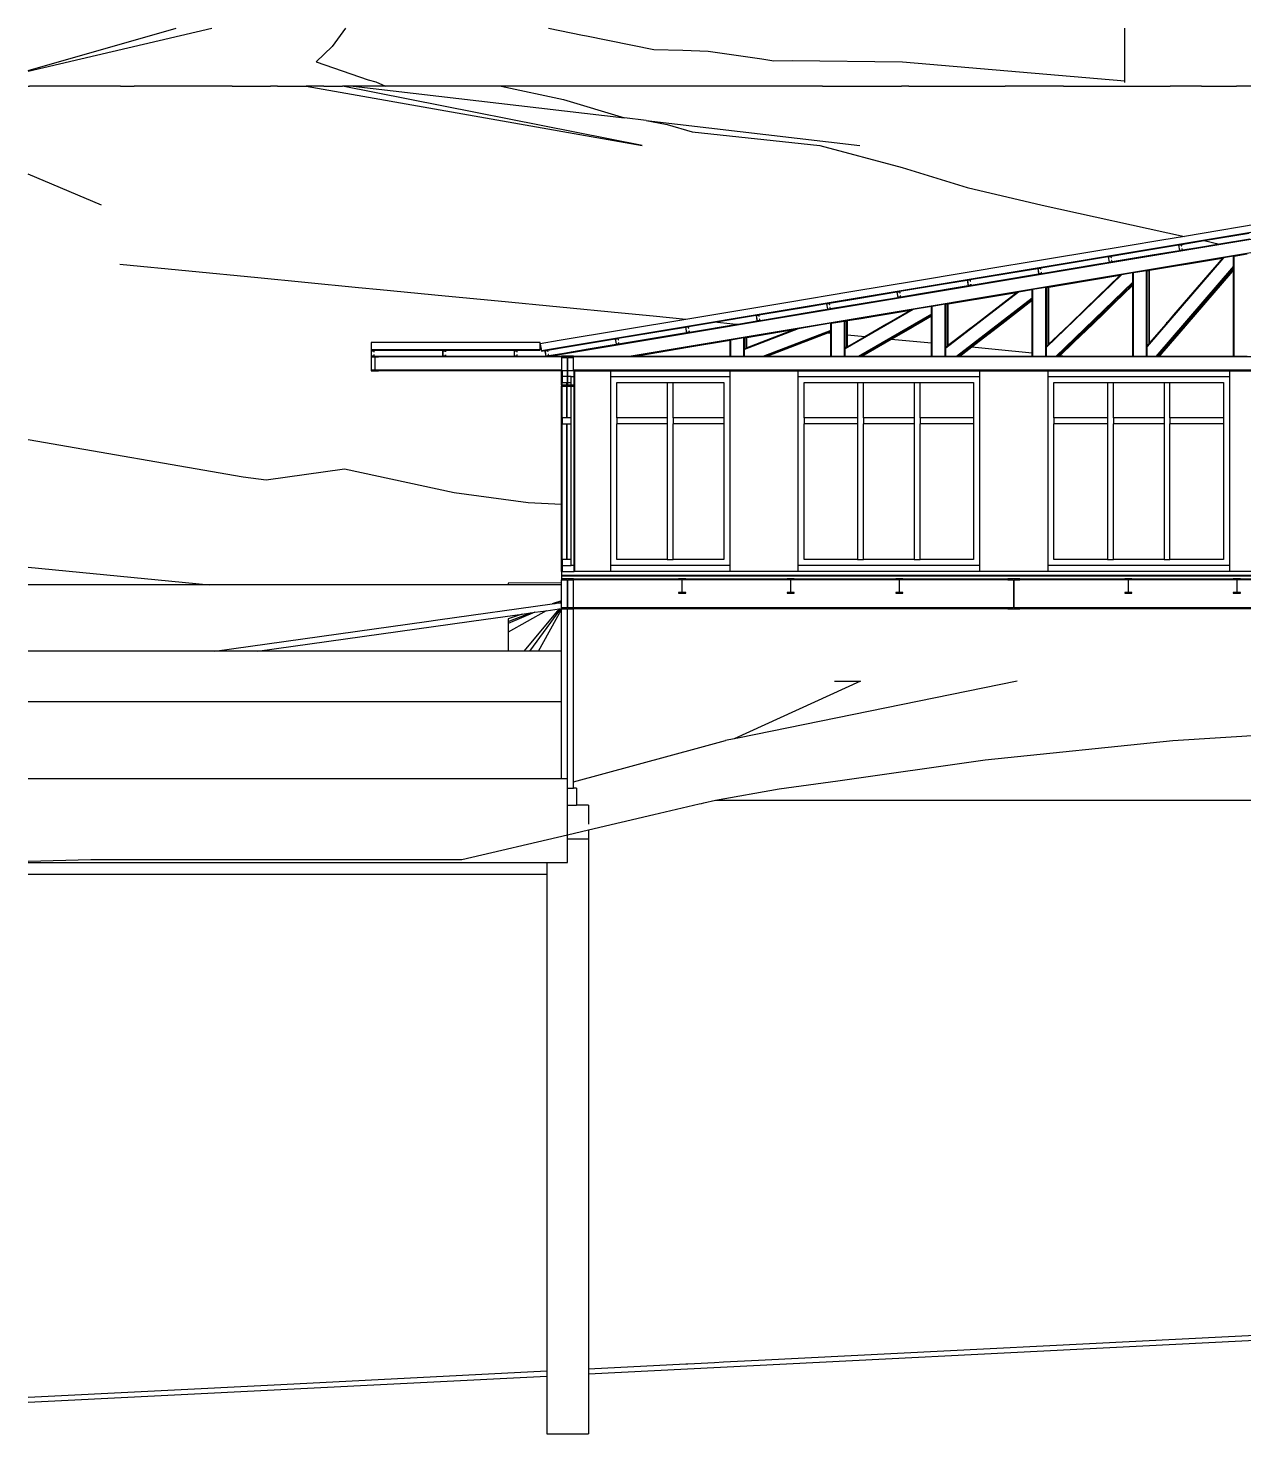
# Model space of a CAD drawing. Extents: x -35.4 to 35.4, y -10.3 to 13.4.
# Drawn here: x -35.44 to -15, y -10.25 to 13.37 of the extents above; entities that cross this region are included whole.
import ezdxf

# ---------------------------------------------------------------- set-up
doc = ezdxf.new("R2010")
doc.units = 0
doc.layers.get('0').update_dxf_attribs({"linetype": 'CONTINUOUS'})
doc.layers.add('SECTIONCUTEDGES', color=7, linetype='CONTINUOUS')

msp = doc.modelspace()

# ---------------------------------------------------------------- linework, layer by layer
for p, q in [((-35.441, 12.653), (-32.35, 13.374)), ((-35.441, 12.664), (-32.95, 13.374)), ((-30.105, 13.374), (-30.33, 13.066)), ((-26.694, 13.374), (-26.123, 13.253)), ((-26.123, 13.253), (-26.055, 13.245)), ((-26.055, 13.245), (-24.924, 13.015)), ((-17.005, 13.362), (-17.005, 13.374)), ((-17.005, 13.36), (-17.005, 13.362)), ((-17.005, 13.362), (-17.005, 13.362)), ((-17.005, 13.236), (-17.005, 13.36)), ((-17.005, 13.153), (-17.005, 13.236)), ((-30.33, 13.066), (-30.601, 12.805)), ((-24.924, 13.015), (-24.438, 13.001)), ((-24.438, 13.001), (-24.009, 12.988)), ((-17.005, 13.145), (-17.005, 13.153)), ((-17.005, 13.134), (-17.005, 13.145)), ((-17.005, 12.869), (-17.005, 13.134)), ((-30.601, 12.805), (-29.727, 12.502)), ((-24.009, 12.988), (-23.106, 12.856)), ((-23.106, 12.856), (-22.905, 12.826)), ((-22.905, 12.826), (-22.6, 12.831)), ((-22.6, 12.831), (-20.742, 12.805)), ((-20.742, 12.805), (-17.005, 12.485)), ((-17.005, 12.837), (-17.005, 12.869)), ((-17.005, 12.812), (-17.005, 12.837)), ((-17.005, 12.485), (-17.005, 12.812)), ((-35.441, 12.4), (-35.418, 12.4)), ((-35.441, 12.396), (-35.418, 12.4)), ((-34.908, 12.4), (-35.418, 12.4)), ((-34.868, 12.4), (-34.908, 12.4)), ((-34.148, 12.4), (-34.868, 12.4)), ((-34.108, 12.4), (-34.148, 12.4)), ((-33.888, 12.4), (-34.108, 12.4)), ((-33.888, 12.4), (-33.658, 12.4)), ((-33.388, 12.4), (-33.658, 12.4)), ((-32.968, 12.4), (-33.388, 12.4)), ((-32.498, 12.4), (-32.968, 12.4)), ((-32.008, 12.4), (-32.498, 12.4)), ((-32.008, 12.4), (-31.508, 12.4)), ((-31.508, 12.4), (-31.368, 12.4)), ((-31.248, 12.4), (-31.368, 12.4)), ((-31.248, 12.4), (-30.948, 12.4)), ((-30.948, 12.4), (-30.768, 12.4)), ((-30.468, 12.4), (-30.768, 12.4)), ((-30.768, 12.4), (-25.118, 11.4)), ((-30.468, 12.4), (-30.158, 12.4)), ((-30.098, 12.4), (-30.158, 12.4)), ((-25.118, 11.4), (-30.158, 12.4)), ((-30.038, 12.4), (-30.098, 12.4)), ((-29.978, 12.4), (-30.038, 12.4)), ((-29.978, 12.4), (-25.417, 11.865)), ((-29.618, 12.4), (-29.978, 12.4)), ((-29.727, 12.502), (-29.598, 12.473)), ((-29.433, 12.4), (-29.618, 12.4)), ((-29.598, 12.473), (-29.433, 12.4)), ((-28.298, 12.4), (-29.433, 12.4)), ((-27.488, 12.4), (-28.298, 12.4)), ((-27.488, 12.4), (-26.441, 12.173)), ((-27.378, 12.4), (-27.488, 12.4)), ((-26.868, 12.4), (-27.378, 12.4)), ((-25.228, 12.4), (-26.868, 12.4)), ((-24.838, 12.4), (-25.228, 12.4)), ((-23.628, 12.4), (-24.838, 12.4)), ((-22.628, 12.4), (-23.628, 12.4)), ((-22.088, 12.4), (-22.628, 12.4)), ((-22.088, 12.4), (-20.758, 12.4)), ((-20.638, 12.4), (-20.758, 12.4)), ((-20.638, 12.4), (-20.048, 12.4)), ((-20.048, 12.4), (-19.018, 12.4)), ((-18.038, 12.4), (-19.018, 12.4)), ((-18.038, 12.4), (-17.378, 12.4)), ((-17.378, 12.4), (-16.243, 12.4)), ((-17.005, 12.462), (-17.005, 12.485)), ((-15.728, 12.4), (-16.243, 12.4)), ((-15.718, 12.4), (-15.728, 12.4)), ((-15.718, 12.4), (-15.128, 12.4)), ((-14.458, 12.4), (-15.128, 12.4)), ((-26.441, 12.173), (-25.417, 11.865)), ((-25.05, 11.822), (-25.417, 11.865)), ((-25.05, 11.822), (-21.458, 11.4)), ((-25.05, 11.822), (-24.7, 11.752)), ((-24.7, 11.752), (-24.281, 11.63)), ((-24.281, 11.63), (-22.132, 11.4)), ((-22.132, 11.4), (-20.747, 11.029)), ((-34.208, 10.4), (-35.441, 10.92)), ((-20.747, 11.029), (-19.658, 10.697)), ((-9.572, 10.708), (-26.679, 7.856)), ((-19.658, 10.697), (-18.395, 10.4)), ((-9.536, 10.49), (-25.339, 7.856)), ((-18.395, 10.4), (-16.004, 9.874)), ((-15.412, 9.744), (-15.812, 9.677)), ((-15.674, 9.802), (-15.412, 9.744)), ((-14.902, 9.829), (-15.412, 9.744)), ((-16.548, 9.555), (-17.22, 9.443)), ((-15.347, 9.512), (-16.63, 8.025)), ((-15.362, 9.509), (-16.63, 9.298)), ((-16.086, 9.632), (-16.548, 9.555)), ((-15.812, 9.677), (-16.036, 9.64)), ((-15.369, 9.501), (-15.977, 9.4)), ((-15.369, 9.501), (-15.456, 9.4)), ((-15.362, 9.509), (-15.369, 9.501)), ((-15.347, 9.512), (-15.362, 9.509)), ((-15.177, 9.54), (-15.347, 9.512)), ((-15.177, 9.54), (-15.167, 9.542)), ((-15.177, 9.371), (-15.177, 9.54)), ((-15.167, 9.542), (-14.947, 9.578)), ((-15.167, 7.856), (-15.167, 9.542)), ((-31.58, 9.175), (-33.898, 9.4)), ((-18.491, 9.231), (-19.587, 9.048)), ((-18.453, 9.237), (-18.491, 9.231)), ((-17.477, 9.4), (-18.404, 9.246)), ((-17.061, 9.226), (-18.322, 8.01)), ((-17.078, 9.223), (-18.322, 9.016)), ((-17.087, 9.215), (-18.019, 9.06)), ((-17.269, 9.435), (-17.477, 9.4)), ((-17.087, 9.215), (-17.458, 8.857)), ((-17.078, 9.223), (-17.087, 9.215)), ((-17.061, 9.226), (-17.078, 9.223)), ((-16.87, 9.258), (-17.061, 9.226)), ((-16.86, 9.26), (-16.87, 9.258)), ((-16.87, 9.105), (-16.87, 9.258)), ((-16.639, 9.296), (-16.86, 9.26)), ((-16.86, 7.856), (-16.86, 9.26)), ((-16.63, 9.298), (-16.639, 9.296)), ((-16.639, 7.856), (-16.639, 9.296)), ((-16.63, 9.291), (-16.63, 9.298)), ((-16.599, 9.296), (-16.63, 9.291)), ((-16.63, 8.04), (-16.63, 9.291)), ((-16.59, 9.298), (-16.599, 9.296)), ((-16.599, 8.075), (-16.599, 9.296)), ((-16.12, 9.376), (-16.59, 9.298)), ((-16.59, 8.542), (-16.59, 9.298)), ((-15.177, 9.371), (-16.484, 7.856)), ((-15.177, 9.356), (-16.471, 7.856)), ((-15.177, 9.325), (-16.444, 7.856)), ((-15.539, 9.304), (-16.185, 8.555)), ((-16.047, 9.388), (-16.12, 9.376)), ((-15.977, 9.4), (-16.047, 9.388)), ((-15.227, 9.252), (-15.962, 8.4)), ((-15.456, 9.4), (-15.539, 9.304)), ((-15.177, 9.31), (-15.227, 9.252)), ((-15.177, 9.356), (-15.177, 9.371)), ((-15.177, 9.325), (-15.177, 9.356)), ((-15.177, 9.31), (-15.177, 9.325)), ((-15.177, 9.244), (-15.177, 9.31)), ((-15.177, 8.4), (-15.177, 9.244)), ((-30.791, 9.099), (-31.58, 9.175)), ((-29.889, 9.011), (-30.791, 9.099)), ((-29.521, 8.975), (-29.889, 9.011)), ((-19.807, 9.012), (-20.771, 8.851)), ((-19.637, 9.04), (-19.807, 9.012)), ((-18.332, 9.014), (-18.552, 8.978)), ((-18.322, 9.016), (-18.332, 9.014)), ((-18.332, 7.856), (-18.332, 9.014)), ((-18.322, 9.009), (-18.322, 9.016)), ((-18.292, 9.014), (-18.322, 9.009)), ((-18.322, 8.023), (-18.322, 9.009)), ((-18.282, 9.016), (-18.292, 9.014)), ((-18.292, 8.052), (-18.292, 9.014)), ((-18.019, 9.06), (-18.282, 9.016)), ((-18.282, 8.753), (-18.282, 9.016)), ((-16.87, 9.105), (-18.163, 7.856)), ((-16.87, 9.091), (-18.149, 7.856)), ((-16.87, 9.066), (-18.123, 7.856)), ((-16.87, 9.053), (-17.178, 8.755)), ((-16.87, 9.091), (-16.87, 9.105)), ((-16.87, 9.066), (-16.87, 9.091)), ((-16.87, 9.053), (-16.87, 9.066)), ((-16.87, 8.643), (-16.87, 9.053)), ((-28.431, 8.87), (-29.521, 8.975)), ((-27.542, 8.783), (-28.431, 8.87)), ((-25.468, 8.582), (-27.542, 8.783)), ((-21.404, 8.746), (-21.955, 8.654)), ((-20.82, 8.843), (-21.404, 8.746)), ((-18.792, 8.937), (-20.015, 7.996)), ((-18.813, 8.934), (-20.015, 8.734)), ((-19.063, 8.886), (-19.975, 8.734)), ((-18.562, 8.837), (-19.834, 7.856)), ((-18.562, 8.824), (-19.818, 7.856)), ((-18.562, 8.806), (-19.794, 7.856)), ((-18.909, 8.86), (-19.506, 8.4)), ((-18.562, 8.794), (-19.073, 8.4)), ((-18.824, 8.926), (-19.063, 8.886)), ((-18.824, 8.926), (-18.909, 8.86)), ((-18.813, 8.934), (-18.824, 8.926)), ((-18.792, 8.937), (-18.813, 8.934)), ((-18.562, 8.976), (-18.792, 8.937)), ((-18.552, 8.978), (-18.562, 8.976)), ((-18.562, 8.837), (-18.562, 8.976)), ((-18.562, 8.824), (-18.562, 8.837)), ((-18.562, 8.806), (-18.562, 8.824)), ((-18.562, 8.794), (-18.562, 8.806)), ((-18.562, 8.4), (-18.562, 8.794)), ((-18.552, 7.856), (-18.552, 8.978)), ((-18.282, 8.4), (-18.282, 8.753)), ((-17.458, 8.857), (-17.672, 8.65)), ((-17.178, 8.755), (-17.344, 8.594)), ((-24.936, 8.53), (-25.468, 8.582)), ((-24.387, 8.477), (-24.936, 8.53)), ((-22.082, 8.633), (-23.138, 8.456)), ((-22.004, 8.646), (-22.082, 8.633)), ((-20.565, 8.642), (-21.707, 7.984)), ((-20.592, 8.637), (-21.707, 8.452)), ((-20.255, 8.567), (-21.486, 7.856)), ((-20.255, 8.555), (-21.467, 7.856)), ((-20.255, 8.544), (-21.446, 7.856)), ((-21.179, 8.533), (-21.44, 8.49)), ((-20.609, 8.628), (-21.179, 8.533)), ((-20.609, 8.628), (-21.004, 8.4)), ((-20.592, 8.637), (-20.609, 8.628)), ((-20.565, 8.642), (-20.592, 8.637)), ((-20.255, 8.694), (-20.565, 8.642)), ((-20.255, 8.532), (-20.484, 8.4)), ((-20.245, 8.695), (-20.255, 8.694)), ((-20.255, 8.567), (-20.255, 8.694)), ((-20.255, 8.555), (-20.255, 8.567)), ((-20.255, 8.544), (-20.255, 8.555)), ((-20.255, 8.532), (-20.255, 8.544)), ((-20.255, 8.4), (-20.255, 8.532)), ((-20.024, 8.732), (-20.245, 8.695)), ((-20.245, 7.856), (-20.245, 8.695)), ((-20.015, 8.734), (-20.024, 8.732)), ((-20.024, 7.856), (-20.024, 8.732)), ((-20.015, 8.727), (-20.015, 8.734)), ((-19.984, 8.732), (-20.015, 8.727)), ((-20.015, 8.008), (-20.015, 8.727)), ((-19.975, 8.734), (-19.984, 8.732)), ((-19.984, 8.031), (-19.984, 8.732)), ((-19.975, 8.4), (-19.975, 8.734)), ((-17.672, 8.65), (-17.932, 8.4)), ((-17.344, 8.594), (-17.546, 8.4)), ((-16.87, 8.514), (-16.87, 8.643)), ((-16.87, 8.4), (-16.87, 8.514)), ((-16.59, 8.466), (-16.59, 8.542)), ((-16.185, 8.555), (-16.29, 8.434)), ((-23.52, 8.393), (-24.322, 8.259)), ((-23.593, 8.4), (-23.904, 8.43)), ((-23.52, 8.393), (-23.593, 8.4)), ((-23.477, 8.4), (-23.52, 8.393)), ((-23.188, 8.448), (-23.477, 8.4)), ((-22.494, 8.321), (-23.4, 7.974)), ((-22.543, 8.312), (-23.4, 8.17)), ((-22.574, 8.301), (-23.36, 8)), ((-22.574, 8.301), (-23.36, 8.17)), ((-21.947, 8.294), (-23.091, 7.856)), ((-21.947, 8.283), (-23.063, 7.856)), ((-21.947, 8.278), (-23.051, 7.856)), ((-22.543, 8.312), (-22.574, 8.301)), ((-22.494, 8.321), (-22.543, 8.312)), ((-21.947, 8.412), (-22.494, 8.321)), ((-21.937, 8.413), (-21.947, 8.412)), ((-21.947, 8.294), (-21.947, 8.412)), ((-21.947, 8.283), (-21.947, 8.294)), ((-21.947, 8.278), (-21.947, 8.283)), ((-21.947, 8.268), (-21.947, 8.278)), ((-21.937, 8.413), (-21.717, 8.45)), ((-21.937, 7.856), (-21.937, 8.413)), ((-21.717, 8.45), (-21.707, 8.452)), ((-21.717, 7.856), (-21.717, 8.45)), ((-21.707, 8.445), (-21.707, 8.452)), ((-21.707, 8.445), (-21.677, 8.45)), ((-21.707, 7.995), (-21.707, 8.445)), ((-21.677, 8.45), (-21.667, 8.452)), ((-21.677, 8.012), (-21.677, 8.45)), ((-21.44, 8.49), (-21.667, 8.452)), ((-21.667, 8.4), (-21.667, 8.452)), ((-21.667, 8.213), (-21.667, 8.4)), ((-21.01, 8.397), (-21.377, 8.185)), ((-21.009, 8.397), (-21.01, 8.397)), ((-21.004, 8.4), (-21.009, 8.397)), ((-20.57, 8.35), (-20.932, 8.142)), ((-20.563, 8.354), (-20.57, 8.35)), ((-20.484, 8.4), (-20.563, 8.354)), ((-20.255, 8.325), (-20.255, 8.4)), ((-20.255, 8.317), (-20.255, 8.325)), ((-20.255, 8.076), (-20.255, 8.317)), ((-19.975, 8.298), (-19.975, 8.4)), ((-19.975, 8.287), (-19.975, 8.298)), ((-19.975, 8.049), (-19.975, 8.287)), ((-19.506, 8.4), (-19.676, 8.269)), ((-19.073, 8.4), (-19.291, 8.232)), ((-18.562, 8.162), (-18.562, 8.4)), ((-18.282, 8.135), (-18.282, 8.4)), ((-17.932, 8.4), (-18.213, 8.128)), ((-17.546, 8.4), (-17.863, 8.094)), ((-16.87, 7.998), (-16.87, 8.4)), ((-16.59, 8.4), (-16.59, 8.466)), ((-16.59, 8.086), (-16.59, 8.4)), ((-16.319, 8.4), (-16.59, 8.086)), ((-15.994, 8.363), (-16.352, 7.949)), ((-16.304, 8.418), (-16.319, 8.4)), ((-16.29, 8.434), (-16.304, 8.418)), ((-15.981, 8.378), (-15.994, 8.363)), ((-15.962, 8.4), (-15.981, 8.378)), ((-15.177, 8.294), (-15.177, 8.4)), ((-15.177, 8.216), (-15.177, 8.294)), ((-25.555, 8.054), (-26.029, 7.975)), ((-25.481, 8.066), (-25.506, 8.062)), ((-24.371, 8.251), (-25.481, 8.066)), ((-23.64, 8.13), (-25.279, 7.856)), ((-23.64, 8.123), (-24.352, 8.004)), ((-23.63, 8.131), (-23.64, 8.13)), ((-23.64, 8.123), (-23.64, 8.13)), ((-23.64, 7.965), (-23.64, 8.123)), ((-23.409, 8.168), (-23.63, 8.131)), ((-23.63, 7.856), (-23.63, 8.131)), ((-23.4, 8.17), (-23.409, 8.168)), ((-23.409, 7.856), (-23.409, 8.168)), ((-23.4, 8.163), (-23.4, 8.17)), ((-23.369, 8.168), (-23.4, 8.163)), ((-23.4, 7.985), (-23.4, 8.163)), ((-23.36, 8.17), (-23.369, 8.168)), ((-23.369, 7.996), (-23.369, 8.168)), ((-23.36, 8), (-23.36, 8.17)), ((-22.005, 8.246), (-22.851, 7.922)), ((-21.947, 8.268), (-22.005, 8.246)), ((-21.947, 8.24), (-22.005, 8.246)), ((-21.947, 8.24), (-21.947, 8.268)), ((-21.947, 7.873), (-21.947, 8.24)), ((-21.377, 8.185), (-21.667, 8.213)), ((-21.667, 8.018), (-21.667, 8.213)), ((-21.377, 8.185), (-21.667, 8.018)), ((-20.932, 8.142), (-21.427, 7.856)), ((-20.255, 8.076), (-20.932, 8.142)), ((-20.255, 7.856), (-20.255, 8.076)), ((-19.975, 8.039), (-19.984, 8.031)), ((-19.963, 8.048), (-19.975, 8.049)), ((-19.975, 8.039), (-19.975, 8.049)), ((-19.963, 8.048), (-19.975, 8.039)), ((-19.691, 8.257), (-19.963, 8.048)), ((-19.676, 8.269), (-19.691, 8.257)), ((-19.31, 8.217), (-19.578, 8.01)), ((-19.291, 8.232), (-19.31, 8.217)), ((-18.562, 8.137), (-18.562, 8.162)), ((-18.562, 7.925), (-18.562, 8.137)), ((-18.292, 8.052), (-18.322, 8.023)), ((-18.282, 8.062), (-18.292, 8.052)), ((-18.282, 8.108), (-18.282, 8.135)), ((-18.282, 8.062), (-18.282, 8.108)), ((-18.239, 8.103), (-18.282, 8.062)), ((-18.213, 8.128), (-18.239, 8.103)), ((-17.892, 8.066), (-18.076, 7.889)), ((-17.863, 8.094), (-17.892, 8.066)), ((-16.599, 8.075), (-16.63, 8.04)), ((-16.63, 8.04), (-16.63, 8.025)), ((-16.59, 8.086), (-16.599, 8.075)), ((-15.177, 7.856), (-15.177, 8.216)), ((-29.672, 7.847), (-29.672, 7.768)), ((-28.718, 7.856), (-29.552, 7.856)), ((-26.472, 7.847), (-29.552, 7.847)), ((-28.472, 7.856), (-28.718, 7.856)), ((-28.427, 7.951), (-28.43, 7.951)), ((-27.76, 7.856), (-28.422, 7.856)), ((-27.272, 7.856), (-27.76, 7.856)), ((-26.739, 7.856), (-27.222, 7.856)), ((-26.739, 7.856), (-26.679, 7.856)), ((-26.437, 7.907), (-26.689, 7.865)), ((-26.472, 7.856), (-26.679, 7.856)), ((-26.679, 7.856), (-26.679, 7.856)), ((-26.472, 7.866), (-26.272, 7.866)), ((-26.472, 7.856), (-26.472, 7.866)), ((-26.472, 7.84), (-26.472, 7.626)), ((-26.029, 7.975), (-26.437, 7.907)), ((-26.272, 7.856), (-26.272, 7.866)), ((-25.339, 7.856), (-26.272, 7.856)), ((-11.472, 7.847), (-26.272, 7.847)), ((-26.272, 7.626), (-26.272, 7.84)), ((-25.279, 7.856), (-25.339, 7.856)), ((-25.239, 7.856), (-25.279, 7.856)), ((-25.001, 7.896), (-25.239, 7.856)), ((-24.482, 7.856), (-25.239, 7.856)), ((-24.352, 8.004), (-25.001, 7.896)), ((-23.64, 7.856), (-24.482, 7.856)), ((-23.64, 7.856), (-23.64, 7.965)), ((-23.63, 7.856), (-23.64, 7.856)), ((-23.409, 7.856), (-23.63, 7.856)), ((-23.4, 7.856), (-23.409, 7.856)), ((-23.369, 7.996), (-23.4, 7.985)), ((-23.4, 7.985), (-23.4, 7.974)), ((-23.4, 7.856), (-23.4, 7.974)), ((-23.091, 7.856), (-23.4, 7.856)), ((-23.36, 8), (-23.369, 7.996)), ((-23.091, 7.856), (-23.063, 7.856)), ((-23.051, 7.856), (-23.063, 7.856)), ((-23.023, 7.856), (-23.051, 7.856)), ((-22.851, 7.922), (-23.023, 7.856)), ((-21.947, 7.856), (-23.023, 7.856)), ((-21.947, 7.856), (-21.947, 7.873)), ((-21.937, 7.856), (-21.947, 7.856)), ((-21.717, 7.856), (-21.937, 7.856)), ((-21.707, 7.856), (-21.717, 7.856)), ((-21.677, 8.012), (-21.707, 7.995)), ((-21.707, 7.995), (-21.707, 7.984)), ((-21.707, 7.856), (-21.707, 7.984)), ((-21.486, 7.856), (-21.707, 7.856)), ((-21.667, 8.018), (-21.677, 8.012)), ((-21.486, 7.856), (-21.467, 7.856)), ((-21.446, 7.856), (-21.467, 7.856)), ((-21.427, 7.856), (-21.446, 7.856)), ((-20.255, 7.856), (-21.427, 7.856)), ((-20.245, 7.856), (-20.255, 7.856)), ((-20.024, 7.856), (-20.245, 7.856)), ((-20.015, 7.856), (-20.024, 7.856)), ((-19.984, 8.031), (-20.015, 8.008)), ((-20.015, 8.008), (-20.015, 7.996)), ((-20.015, 7.856), (-20.015, 7.996)), ((-19.834, 7.856), (-20.015, 7.856)), ((-19.834, 7.856), (-19.818, 7.856)), ((-19.794, 7.856), (-19.818, 7.856)), ((-19.778, 7.856), (-19.794, 7.856)), ((-19.578, 8.01), (-19.778, 7.856)), ((-18.562, 7.856), (-19.778, 7.856)), ((-19.186, 7.972), (-19.578, 8.01)), ((-18.562, 7.912), (-19.186, 7.972)), ((-18.562, 7.912), (-18.562, 7.925)), ((-18.562, 7.856), (-18.562, 7.912)), ((-18.552, 7.856), (-18.562, 7.856)), ((-18.332, 7.856), (-18.552, 7.856)), ((-18.322, 7.856), (-18.332, 7.856)), ((-18.322, 8.023), (-18.322, 8.01)), ((-18.322, 7.856), (-18.322, 8.01)), ((-18.163, 7.856), (-18.322, 7.856)), ((-18.163, 7.856), (-18.149, 7.856)), ((-18.123, 7.856), (-18.149, 7.856)), ((-18.109, 7.856), (-18.123, 7.856)), ((-18.098, 7.867), (-18.109, 7.856)), ((-17.991, 7.856), (-18.109, 7.856)), ((-18.094, 7.871), (-18.098, 7.867)), ((-17.991, 7.856), (-18.098, 7.867)), ((-18.076, 7.889), (-18.094, 7.871)), ((-17.911, 7.856), (-17.991, 7.856)), ((-17.65, 7.856), (-17.911, 7.856)), ((-16.87, 7.856), (-17.65, 7.856)), ((-16.87, 7.958), (-16.87, 7.998)), ((-16.87, 7.856), (-16.87, 7.958)), ((-16.86, 7.856), (-16.87, 7.856)), ((-16.639, 7.856), (-16.86, 7.856)), ((-16.63, 7.856), (-16.639, 7.856)), ((-16.63, 7.856), (-16.63, 8.025)), ((-16.484, 7.856), (-16.63, 7.856)), ((-16.484, 7.856), (-16.471, 7.856)), ((-16.444, 7.856), (-16.471, 7.856)), ((-16.431, 7.856), (-16.444, 7.856)), ((-16.387, 7.907), (-16.431, 7.856)), ((-15.911, 7.856), (-16.431, 7.856)), ((-16.352, 7.949), (-16.387, 7.907)), ((-15.395, 7.856), (-15.911, 7.856)), ((-15.177, 7.856), (-15.395, 7.856)), ((-15.167, 7.856), (-15.177, 7.856)), ((-14.947, 7.856), (-15.167, 7.856)), ((-29.672, 7.768), (-29.672, 7.626)), ((-26.472, 7.626), (-29.552, 7.626)), ((-28.706, 7.616), (-29.552, 7.616)), ((-26.52, 7.616), (-28.706, 7.616)), ((-26.472, 7.616), (-26.52, 7.616)), ((-26.472, 7.626), (-26.472, 7.616)), ((-26.472, 7.612), (-26.472, 7.616)), ((-26.472, 7.612), (-26.462, 7.612)), ((-26.472, 7.611), (-26.472, 7.612)), ((-26.472, 7.4), (-26.472, 7.611)), ((-11.472, 7.626), (-26.272, 7.626)), ((-26.272, 7.616), (-26.272, 7.626)), ((-26.262, 7.616), (-11.482, 7.616)), ((-26.262, 7.612), (-26.252, 7.612)), ((-26.252, 4.242), (-26.252, 7.612)), ((-25.647, 7.612), (-26.252, 7.612)), ((-25.647, 7.516), (-25.647, 7.612)), ((-22.497, 7.612), (-23.647, 7.612)), ((-23.647, 7.612), (-23.647, 7.516)), ((-22.497, 7.516), (-22.497, 7.612)), ((-18.297, 7.612), (-19.447, 7.612)), ((-19.447, 7.612), (-19.447, 7.516)), ((-18.297, 7.516), (-18.297, 7.612)), ((-14.097, 7.612), (-15.247, 7.612)), ((-15.247, 7.612), (-15.247, 7.516)), ((-26.472, 7.372), (-26.472, 7.4)), ((-26.472, 6.917), (-26.472, 7.356)), ((-26.462, 7.372), (-26.462, 7.416)), ((-26.462, 6.822), (-26.462, 7.356)), ((-26.312, 7.372), (-26.312, 7.416)), ((-26.312, 6.822), (-26.312, 7.356)), ((-26.262, 4.342), (-26.262, 7.516)), ((-25.647, 7.516), (-23.647, 7.516)), ((-25.647, 4.342), (-25.647, 7.516)), ((-25.547, 6.822), (-25.547, 7.416)), ((-25.547, 7.416), (-24.697, 7.416)), ((-24.697, 7.416), (-24.597, 7.416)), ((-24.697, 7.416), (-24.697, 6.822)), ((-24.597, 6.822), (-24.597, 7.416)), ((-24.597, 7.416), (-23.747, 7.416)), ((-23.747, 7.416), (-23.747, 6.822)), ((-23.647, 7.516), (-23.647, 4.342)), ((-22.497, 4.342), (-22.497, 7.516)), ((-22.497, 7.516), (-19.447, 7.516)), ((-22.397, 6.822), (-22.397, 7.416)), ((-22.397, 7.416), (-21.497, 7.416)), ((-21.497, 7.416), (-21.397, 7.416)), ((-21.497, 7.416), (-21.497, 6.822)), ((-21.397, 7.416), (-20.547, 7.416)), ((-21.397, 6.822), (-21.397, 7.416)), ((-20.547, 7.416), (-20.447, 7.416)), ((-20.547, 7.416), (-20.547, 6.822)), ((-20.447, 6.822), (-20.447, 7.416)), ((-20.447, 7.416), (-19.547, 7.416)), ((-19.547, 7.416), (-19.547, 6.822)), ((-19.447, 7.516), (-19.447, 4.342)), ((-18.297, 4.342), (-18.297, 7.516)), ((-18.297, 7.516), (-15.247, 7.516)), ((-18.197, 6.822), (-18.197, 7.416)), ((-18.197, 7.416), (-17.297, 7.416)), ((-17.297, 7.416), (-17.197, 7.416)), ((-17.297, 7.416), (-17.297, 6.822)), ((-17.197, 7.416), (-16.347, 7.416)), ((-17.197, 6.822), (-17.197, 7.416)), ((-16.347, 7.416), (-16.347, 6.822)), ((-16.347, 7.416), (-16.247, 7.416)), ((-16.247, 6.822), (-16.247, 7.416)), ((-16.247, 7.416), (-15.347, 7.416)), ((-15.347, 7.416), (-15.347, 6.822)), ((-15.247, 7.516), (-15.247, 4.342)), ((-26.472, 6.4), (-26.472, 6.917)), ((-26.462, 4.442), (-26.462, 6.722)), ((-26.312, 4.442), (-26.312, 6.722)), ((-24.697, 6.822), (-25.547, 6.822)), ((-25.547, 6.822), (-25.547, 6.722)), ((-24.697, 6.722), (-25.547, 6.722)), ((-25.547, 4.442), (-25.547, 6.722)), ((-24.697, 6.822), (-24.697, 6.722)), ((-24.697, 6.722), (-24.697, 4.442)), ((-23.747, 6.822), (-24.597, 6.822)), ((-24.597, 6.822), (-24.597, 6.722)), ((-23.747, 6.722), (-24.597, 6.722)), ((-24.597, 4.442), (-24.597, 6.722)), ((-23.747, 6.822), (-23.747, 6.722)), ((-23.747, 6.722), (-23.747, 4.442)), ((-21.497, 6.822), (-22.397, 6.822)), ((-22.397, 6.822), (-22.397, 6.722)), ((-21.497, 6.722), (-22.397, 6.722)), ((-22.397, 4.442), (-22.397, 6.722)), ((-21.497, 6.822), (-21.497, 6.722)), ((-21.497, 6.722), (-21.497, 4.442)), ((-20.547, 6.822), (-21.397, 6.822)), ((-21.397, 6.822), (-21.397, 6.722)), ((-20.547, 6.722), (-21.397, 6.722)), ((-21.397, 4.442), (-21.397, 6.722)), ((-20.547, 6.822), (-20.547, 6.722)), ((-20.547, 6.722), (-20.547, 4.442)), ((-19.547, 6.822), (-20.447, 6.822)), ((-20.447, 6.822), (-20.447, 6.722)), ((-19.547, 6.722), (-20.447, 6.722)), ((-20.447, 4.442), (-20.447, 6.722)), ((-19.547, 6.822), (-19.547, 6.722)), ((-19.547, 6.722), (-19.547, 4.442)), ((-17.297, 6.822), (-18.197, 6.822)), ((-18.197, 6.822), (-18.197, 6.722)), ((-17.297, 6.722), (-18.197, 6.722)), ((-18.197, 4.442), (-18.197, 6.722)), ((-17.297, 6.822), (-17.297, 6.722)), ((-17.297, 6.722), (-17.297, 4.442)), ((-16.347, 6.822), (-17.197, 6.822)), ((-17.197, 6.822), (-17.197, 6.722)), ((-16.347, 6.722), (-17.197, 6.722)), ((-17.197, 4.442), (-17.197, 6.722)), ((-16.347, 6.822), (-16.347, 6.722)), ((-16.347, 6.722), (-16.347, 4.442)), ((-15.347, 6.822), (-16.247, 6.822)), ((-16.247, 6.822), (-16.247, 6.722)), ((-15.347, 6.722), (-16.247, 6.722)), ((-16.247, 4.442), (-16.247, 6.722)), ((-15.347, 6.822), (-15.347, 6.722)), ((-15.347, 6.722), (-15.347, 4.442)), ((-35.441, 6.458), (-31.824, 5.833)), ((-26.472, 5.499), (-26.472, 6.4)), ((-31.44, 5.779), (-30.125, 5.966)), ((-30.125, 5.966), (-28.281, 5.568)), ((-31.824, 5.833), (-31.44, 5.779)), ((-28.281, 5.568), (-27.036, 5.4)), ((-26.472, 5.4), (-26.472, 5.499)), ((-27.036, 5.4), (-26.472, 5.374)), ((-26.472, 5.374), (-26.472, 5.4)), ((-26.472, 4.761), (-26.472, 5.374)), ((-26.472, 4.242), (-26.472, 4.761)), ((-35.441, 4.316), (-32.389, 4.017)), ((-23.647, 4.342), (-25.647, 4.342)), ((-25.647, 4.242), (-25.647, 4.342)), ((-24.697, 4.442), (-25.547, 4.442)), ((-24.697, 4.442), (-24.597, 4.442)), ((-23.747, 4.442), (-24.597, 4.442)), ((-23.647, 4.342), (-23.647, 4.242)), ((-19.447, 4.342), (-22.497, 4.342)), ((-22.497, 4.242), (-22.497, 4.342)), ((-21.497, 4.442), (-22.397, 4.442)), ((-21.497, 4.442), (-21.397, 4.442)), ((-20.547, 4.442), (-21.397, 4.442)), ((-20.547, 4.442), (-20.447, 4.442)), ((-19.547, 4.442), (-20.447, 4.442)), ((-19.447, 4.342), (-19.447, 4.242)), ((-15.247, 4.342), (-18.297, 4.342)), ((-18.297, 4.242), (-18.297, 4.342)), ((-17.297, 4.442), (-18.197, 4.442)), ((-17.297, 4.442), (-17.197, 4.442)), ((-16.347, 4.442), (-17.197, 4.442)), ((-16.347, 4.442), (-16.247, 4.442)), ((-15.347, 4.442), (-16.247, 4.442)), ((-15.247, 4.342), (-15.247, 4.242)), ((-32.389, 4.017), (-35.441, 4.017)), ((-30.351, 4.017), (-32.389, 4.017)), ((-28.98, 4.017), (-30.351, 4.017)), ((-27.372, 4.017), (-28.98, 4.017)), ((-26.472, 4.05), (-27.372, 4.046)), ((-27.372, 4.046), (-27.372, 4.017)), ((-27.263, 4.017), (-27.372, 4.017)), ((-26.472, 4.017), (-27.263, 4.017)), ((-26.472, 4.166), (-26.472, 4.116)), ((-26.472, 4.05), (-26.472, 4.1)), ((-26.472, 4.017), (-26.472, 4.05)), ((-26.472, 3.75), (-26.472, 4.017)), ((-26.272, 4.116), (-24.507, 4.116)), ((-26.272, 3.632), (-26.272, 4.1)), ((-24.45, 4.1), (-26.272, 4.1)), ((-22.625, 4.1), (-24.444, 4.1)), ((-24.387, 4.116), (-22.682, 4.116)), ((-20.8, 4.1), (-22.619, 4.1)), ((-22.562, 4.116), (-20.857, 4.116)), ((-18.972, 4.1), (-20.794, 4.1)), ((-20.737, 4.116), (-18.972, 4.116)), ((-18.772, 4.116), (-17.007, 4.116)), ((-16.95, 4.1), (-18.772, 4.1)), ((-15.125, 4.1), (-16.944, 4.1)), ((-16.887, 4.116), (-15.182, 4.116)), ((-13.3, 4.1), (-15.119, 4.1)), ((-15.062, 4.116), (-13.357, 4.116)), ((-28.554, 3.427), (-26.629, 3.697)), ((-26.735, 3.581), (-27.372, 3.224)), ((-26.923, 3.555), (-27.372, 3.368)), ((-27.372, 3.4), (-26.996, 3.545)), ((-27.135, 3.525), (-26.996, 3.545)), ((-26.515, 3.612), (-27.108, 2.9)), ((-26.494, 3.615), (-27.011, 2.9)), ((-26.996, 3.545), (-26.923, 3.555)), ((-26.923, 3.555), (-26.735, 3.581)), ((-26.862, 2.9), (-26.472, 3.604)), ((-26.735, 3.581), (-26.515, 3.612)), ((-26.472, 3.75), (-26.629, 3.697)), ((-26.629, 3.697), (-26.582, 3.704)), ((-26.582, 3.704), (-26.472, 3.746)), ((-26.582, 3.704), (-26.557, 3.707)), ((-26.472, 3.743), (-26.557, 3.707)), ((-26.557, 3.707), (-26.494, 3.716)), ((-26.515, 3.612), (-26.494, 3.615)), ((-26.472, 3.728), (-26.494, 3.716)), ((-26.494, 3.716), (-26.472, 3.719)), ((-26.494, 3.615), (-26.472, 3.618)), ((-26.472, 3.746), (-26.472, 3.75)), ((-26.472, 3.743), (-26.472, 3.746)), ((-26.472, 3.728), (-26.472, 3.743)), ((-26.472, 3.719), (-26.472, 3.728)), ((-26.472, 3.632), (-26.472, 3.719)), ((-26.472, 3.604), (-26.472, 3.616)), ((-26.472, 3.264), (-26.472, 3.604)), ((-26.372, 0.757), (-26.372, 3.616)), ((-18.972, 3.632), (-26.272, 3.632)), ((-18.972, 3.616), (-26.272, 3.616)), ((-26.272, 0.72), (-26.272, 3.616)), ((-11.472, 3.632), (-18.772, 3.632)), ((-16.441, 3.616), (-18.772, 3.616)), ((-15.65, 3.616), (-16.441, 3.616)), ((-15.535, 3.616), (-15.65, 3.616)), ((-13.544, 3.616), (-15.535, 3.616)), ((-32.301, 2.9), (-28.743, 3.4)), ((-31.582, 2.9), (-28.024, 3.4)), ((-28.743, 3.4), (-28.554, 3.427)), ((-28.024, 3.4), (-27.749, 3.439)), ((-27.749, 3.439), (-27.135, 3.525)), ((-27.135, 3.525), (-27.372, 3.444)), ((-27.372, 3.444), (-27.372, 3.4)), ((-27.372, 3.4), (-27.372, 3.368)), ((-27.372, 3.368), (-27.372, 3.224)), ((-27.372, 3.224), (-27.372, 2.9)), ((-26.472, 2.9), (-26.472, 3.264)), ((-32.301, 2.9), (-35.441, 2.9)), ((-31.582, 2.9), (-32.301, 2.9)), ((-30.483, 2.9), (-31.582, 2.9)), ((-27.768, 2.9), (-30.483, 2.9)), ((-27.372, 2.9), (-27.768, 2.9)), ((-27.108, 2.9), (-27.372, 2.9)), ((-27.011, 2.9), (-27.108, 2.9)), ((-26.862, 2.9), (-27.011, 2.9)), ((-26.542, 2.9), (-26.862, 2.9)), ((-26.472, 2.9), (-26.542, 2.9)), ((-26.472, 2.052), (-26.472, 2.9)), ((-21.448, 2.4), (-23.573, 1.43)), ((-18.818, 2.4), (-23.512, 1.442)), ((-21.885, 2.4), (-21.448, 2.4)), ((-26.472, 2.052), (-35.441, 2.052)), ((-26.472, 0.757), (-26.472, 2.052)), ((-23.573, 1.43), (-23.718, 1.4)), ((-23.512, 1.442), (-23.573, 1.43)), ((-26.272, 0.704), (-24.149, 1.282)), ((-24.149, 1.282), (-23.718, 1.4)), ((-26.272, 0.704), (-26.272, 0.72)), ((-26.372, 0.597), (-26.272, 0.597)), ((-26.272, 0.669), (-26.272, 0.704)), ((-26.272, 0.63), (-26.272, 0.669)), ((-26.272, 0.597), (-26.272, 0.63)), ((-26.222, 0.597), (-26.272, 0.597)), ((-26.222, 0.597), (-26.222, 0.52)), ((-26.222, 0.52), (-26.222, 0.5)), ((-26.222, 0.5), (-26.222, 0.4)), ((-26.372, 0.316), (-26.222, 0.316)), ((-26.222, 0.4), (-26.222, 0.316)), ((-26.022, 0.316), (-26.222, 0.316)), ((-26.022, 0.316), (-26.022, 0.18)), ((-23.887, 0.4), (-23.679, 0.4)), ((-23.679, 0.4), (-23.538, 0.4)), ((-23.538, 0.4), (-23.523, 0.4)), ((-23.523, 0.4), (-23.467, 0.4)), ((-23.467, 0.4), (-22.938, 0.4)), ((-22.938, 0.4), (-21.77, 0.4)), ((-21.77, 0.4), (-12.244, 0.4)), ((-26.022, 0.18), (-26.022, 0.047)), ((-26.022, 0.047), (-26.022, -0.006)), ((-26.022, -0.101), (-26.022, -0.254)), ((-26.372, -0.254), (-26.022, -0.254)), ((-26.022, -0.254), (-26.022, -1.527)), ((-26.722, -0.648), (-26.722, -0.848)), ((-35.441, -0.848), (-32.24, -0.848)), ((-32.24, -0.848), (-30.987, -0.848)), ((-30.987, -0.848), (-26.722, -0.848)), ((-26.722, -0.848), (-26.722, -2.597)), ((-26.022, -1.527), (-26.022, -9.167)), ((-26.722, -2.597), (-26.722, -9.202)), ((-12.449, -8.479), (-23.161, -9.021)), ((-26.022, -9.245), (-11.722, -8.52)), ((-26.722, -9.202), (-31.192, -9.429)), ((-26.722, -9.202), (-26.722, -9.281)), ((-24.383, -9.083), (-26.022, -9.167)), ((-26.022, -9.167), (-26.022, -9.245)), ((-24.349, -9.082), (-24.383, -9.083)), ((-23.905, -9.059), (-24.349, -9.082)), ((-23.749, -9.051), (-23.905, -9.059)), ((-23.161, -9.021), (-23.749, -9.051)), ((-35.441, -9.723), (-26.722, -9.281)), ((-31.192, -9.429), (-35.441, -9.644)), ((-26.722, -9.281), (-26.722, -10.254)), ((-26.022, -9.245), (-26.022, -10.254)), ((-26.722, -10.254), (-26.022, -10.254))]:
    msp.add_line(p, q)
at = {"layer": 'SECTIONCUTEDGES'}
for p, q in [((-9.591, 10.822), (-26.813, 7.951)), ((-14.474, 10.129), (-16.004, 9.874)), ((-15.674, 9.802), (-14.918, 9.928)), ((-16.983, 9.711), (-18.85, 9.4)), ((-16.383, 9.811), (-16.983, 9.711)), ((-16.741, 9.624), (-16.102, 9.731)), ((-16.004, 9.874), (-16.383, 9.811)), ((-16.053, 9.739), (-16.102, 9.731)), ((-16.102, 9.731), (-16.086, 9.632)), ((-16.096, 9.726), (-16.057, 9.733)), ((-16.082, 9.638), (-16.096, 9.726)), ((-16.057, 9.733), (-16.054, 9.713)), ((-16.054, 9.713), (-16.049, 9.714)), ((-16.053, 9.739), (-15.674, 9.802)), ((-16.052, 9.734), (-16.053, 9.739)), ((-16.049, 9.714), (-16.052, 9.734)), ((-18.085, 9.4), (-17.286, 9.533)), ((-17.236, 9.541), (-17.286, 9.533)), ((-17.286, 9.533), (-17.269, 9.435)), ((-17.28, 9.529), (-17.241, 9.536)), ((-17.265, 9.44), (-17.28, 9.529)), ((-17.241, 9.536), (-17.237, 9.516)), ((-17.237, 9.516), (-17.232, 9.517)), ((-17.236, 9.541), (-16.741, 9.624)), ((-17.232, 9.517), (-17.236, 9.541)), ((-17.224, 9.468), (-17.229, 9.467)), ((-17.229, 9.467), (-17.226, 9.447)), ((-17.22, 9.443), (-17.224, 9.468)), ((-16.086, 9.632), (-16.036, 9.64)), ((-16.042, 9.644), (-16.082, 9.638)), ((-16.04, 9.665), (-16.045, 9.664)), ((-16.045, 9.664), (-16.042, 9.644)), ((-16.036, 9.64), (-16.04, 9.665)), ((-18.924, 9.388), (-20.488, 9.127)), ((-19.604, 9.147), (-18.683, 9.3)), ((-18.85, 9.4), (-18.924, 9.388)), ((-18.683, 9.3), (-18.469, 9.336)), ((-18.42, 9.344), (-18.469, 9.336)), ((-18.469, 9.336), (-18.453, 9.237)), ((-18.464, 9.332), (-18.424, 9.338)), ((-18.449, 9.243), (-18.464, 9.332)), ((-18.453, 9.237), (-18.404, 9.246)), ((-18.409, 9.25), (-18.449, 9.243)), ((-18.424, 9.338), (-18.421, 9.319)), ((-18.421, 9.319), (-18.416, 9.32)), ((-18.42, 9.344), (-18.085, 9.4)), ((-18.416, 9.32), (-18.42, 9.344)), ((-18.408, 9.27), (-18.413, 9.269)), ((-18.413, 9.269), (-18.409, 9.25)), ((-18.404, 9.246), (-18.408, 9.27)), ((-17.269, 9.435), (-17.22, 9.443)), ((-17.226, 9.447), (-17.265, 9.44)), ((-20.488, 9.127), (-21.61, 8.94)), ((-20.788, 8.95), (-20.108, 9.063)), ((-20.108, 9.063), (-19.653, 9.139)), ((-19.604, 9.147), (-19.653, 9.139)), ((-19.653, 9.139), (-19.637, 9.04)), ((-19.647, 9.135), (-19.608, 9.141)), ((-19.633, 9.046), (-19.647, 9.135)), ((-19.637, 9.04), (-19.587, 9.048)), ((-19.593, 9.052), (-19.633, 9.046)), ((-19.608, 9.141), (-19.605, 9.121)), ((-19.605, 9.121), (-19.6, 9.122)), ((-19.6, 9.122), (-19.604, 9.147)), ((-19.592, 9.073), (-19.596, 9.072)), ((-19.596, 9.072), (-19.593, 9.052)), ((-19.587, 9.048), (-19.592, 9.073)), ((-22.67, 8.763), (-24.387, 8.477)), ((-21.61, 8.94), (-22.67, 8.763)), ((-22.342, 8.691), (-22.021, 8.744)), ((-21.971, 8.752), (-22.021, 8.744)), ((-22.021, 8.744), (-22.004, 8.646)), ((-22.015, 8.74), (-21.975, 8.747)), ((-21.975, 8.747), (-21.972, 8.727)), ((-21.971, 8.752), (-21.495, 8.832)), ((-21.967, 8.728), (-21.971, 8.752)), ((-21.495, 8.832), (-20.837, 8.941)), ((-20.788, 8.95), (-20.837, 8.941)), ((-20.837, 8.941), (-20.82, 8.843)), ((-20.831, 8.937), (-20.792, 8.944)), ((-20.816, 8.849), (-20.831, 8.937)), ((-20.82, 8.843), (-20.771, 8.851)), ((-20.777, 8.855), (-20.816, 8.849)), ((-20.792, 8.944), (-20.788, 8.924)), ((-20.783, 8.925), (-20.788, 8.95)), ((-20.788, 8.924), (-20.783, 8.925)), ((-20.775, 8.876), (-20.78, 8.875)), ((-20.78, 8.875), (-20.777, 8.855)), ((-20.771, 8.851), (-20.775, 8.876)), ((-23.904, 8.43), (-23.204, 8.547)), ((-23.155, 8.555), (-23.204, 8.547)), ((-23.204, 8.547), (-23.188, 8.448)), ((-23.198, 8.543), (-23.159, 8.549)), ((-23.184, 8.454), (-23.198, 8.543)), ((-23.159, 8.549), (-23.156, 8.53)), ((-23.156, 8.53), (-23.151, 8.53)), ((-23.155, 8.555), (-22.342, 8.691)), ((-23.151, 8.53), (-23.155, 8.555)), ((-22, 8.651), (-22.015, 8.74)), ((-22.004, 8.646), (-21.955, 8.654)), ((-21.961, 8.658), (-22, 8.651)), ((-21.972, 8.727), (-21.967, 8.728)), ((-21.959, 8.678), (-21.964, 8.678)), ((-21.964, 8.678), (-21.961, 8.658)), ((-21.955, 8.654), (-21.959, 8.678)), ((-24.387, 8.477), (-26.516, 8.122)), ((-25.522, 8.161), (-24.388, 8.35)), ((-24.339, 8.358), (-24.388, 8.35)), ((-24.388, 8.35), (-24.371, 8.251)), ((-24.382, 8.345), (-24.343, 8.352)), ((-24.367, 8.257), (-24.382, 8.345)), ((-24.343, 8.352), (-24.339, 8.332)), ((-24.339, 8.358), (-23.904, 8.43)), ((-24.334, 8.333), (-24.339, 8.358)), ((-24.339, 8.332), (-24.334, 8.333)), ((-24.326, 8.284), (-24.331, 8.283)), ((-24.331, 8.283), (-24.328, 8.263)), ((-24.322, 8.259), (-24.326, 8.284)), ((-23.188, 8.448), (-23.138, 8.456)), ((-23.144, 8.461), (-23.184, 8.454)), ((-23.143, 8.481), (-23.147, 8.48)), ((-23.147, 8.48), (-23.144, 8.461)), ((-23.138, 8.456), (-23.143, 8.481)), ((-29.402, 8.089), (-29.672, 8.089)), ((-29.672, 8.089), (-29.672, 7.969)), ((-28.344, 8.089), (-29.402, 8.089)), ((-27.526, 8.089), (-28.344, 8.089)), ((-26.836, 8.089), (-27.526, 8.089)), ((-26.836, 8.036), (-26.836, 8.089)), ((-26.836, 7.969), (-26.836, 8.036)), ((-26.516, 8.122), (-26.833, 8.07)), ((-26.833, 8.07), (-26.827, 8.036)), ((-26.827, 8.036), (-26.813, 7.951)), ((-26.447, 8.006), (-25.94, 8.091)), ((-25.94, 8.091), (-25.572, 8.152)), ((-25.522, 8.161), (-25.572, 8.152)), ((-25.572, 8.152), (-25.558, 8.07)), ((-25.566, 8.148), (-25.526, 8.155)), ((-25.553, 8.07), (-25.566, 8.148)), ((-25.558, 8.07), (-25.555, 8.054)), ((-25.555, 8.054), (-25.506, 8.062)), ((-25.551, 8.059), (-25.553, 8.07)), ((-25.512, 8.066), (-25.551, 8.059)), ((-25.526, 8.155), (-25.523, 8.135)), ((-25.523, 8.135), (-25.518, 8.136)), ((-25.518, 8.136), (-25.522, 8.161)), ((-25.51, 8.087), (-25.515, 8.086)), ((-25.515, 8.086), (-25.512, 8.068)), ((-25.512, 8.068), (-25.512, 8.066)), ((-25.507, 8.067), (-25.51, 8.087)), ((-25.506, 8.062), (-25.507, 8.067)), ((-24.371, 8.251), (-24.322, 8.259)), ((-24.328, 8.263), (-24.367, 8.257)), ((-29.672, 7.969), (-29.672, 7.963)), ((-26.836, 7.969), (-29.672, 7.969)), ((-29.672, 7.963), (-28.514, 7.963)), ((-29.672, 7.956), (-29.672, 7.856)), ((-29.634, 7.956), (-29.672, 7.956)), ((-29.672, 7.856), (-29.672, 7.847)), ((-29.672, 7.856), (-29.622, 7.856)), ((-29.672, 7.847), (-29.615, 7.847)), ((-29.667, 7.861), (-29.667, 7.951)), ((-29.667, 7.951), (-29.627, 7.951)), ((-29.627, 7.861), (-29.667, 7.861)), ((-29.622, 7.956), (-29.634, 7.956)), ((-29.627, 7.951), (-29.627, 7.931)), ((-29.627, 7.931), (-29.622, 7.931)), ((-29.622, 7.881), (-29.627, 7.881)), ((-29.627, 7.881), (-29.627, 7.861)), ((-29.622, 7.955), (-29.622, 7.956)), ((-29.622, 7.931), (-29.622, 7.955)), ((-29.622, 7.856), (-29.622, 7.881)), ((-29.552, 7.856), (-29.622, 7.856)), ((-29.615, 7.847), (-29.615, 7.626)), ((-29.609, 7.847), (-29.552, 7.847)), ((-29.609, 7.626), (-29.609, 7.847)), ((-29.552, 7.847), (-29.552, 7.856)), ((-28.514, 7.963), (-27.029, 7.963)), ((-28.472, 7.956), (-28.472, 7.856)), ((-28.466, 7.956), (-28.472, 7.956)), ((-28.472, 7.856), (-28.422, 7.856)), ((-28.467, 7.861), (-28.467, 7.951)), ((-28.467, 7.951), (-28.427, 7.951)), ((-28.427, 7.861), (-28.467, 7.861)), ((-28.422, 7.956), (-28.466, 7.956)), ((-28.427, 7.951), (-28.427, 7.931)), ((-28.427, 7.931), (-28.422, 7.931)), ((-28.422, 7.881), (-28.427, 7.881)), ((-28.427, 7.881), (-28.427, 7.861)), ((-28.422, 7.95), (-28.422, 7.956)), ((-28.422, 7.931), (-28.422, 7.95)), ((-28.422, 7.856), (-28.422, 7.881)), ((-27.222, 7.956), (-27.272, 7.956)), ((-27.272, 7.956), (-27.272, 7.856)), ((-27.272, 7.856), (-27.222, 7.856)), ((-27.267, 7.861), (-27.267, 7.951)), ((-27.267, 7.951), (-27.227, 7.951)), ((-27.227, 7.861), (-27.267, 7.861)), ((-27.227, 7.951), (-27.227, 7.931)), ((-27.227, 7.931), (-27.222, 7.931)), ((-27.222, 7.881), (-27.227, 7.881)), ((-27.227, 7.881), (-27.227, 7.861)), ((-27.222, 7.931), (-27.222, 7.956)), ((-27.222, 7.856), (-27.222, 7.881)), ((-27.029, 7.963), (-26.836, 7.963)), ((-26.836, 7.963), (-26.836, 7.969)), ((-26.813, 7.951), (-26.812, 7.946)), ((-26.812, 7.946), (-26.755, 7.955)), ((-26.706, 7.963), (-26.755, 7.955)), ((-26.755, 7.955), (-26.752, 7.937)), ((-26.752, 7.937), (-26.739, 7.856)), ((-26.749, 7.951), (-26.71, 7.958)), ((-26.747, 7.936), (-26.749, 7.951)), ((-26.735, 7.862), (-26.747, 7.936)), ((-26.739, 7.856), (-26.689, 7.865)), ((-26.695, 7.869), (-26.735, 7.862)), ((-26.71, 7.958), (-26.707, 7.938)), ((-26.707, 7.938), (-26.702, 7.939)), ((-26.706, 7.963), (-26.447, 8.006)), ((-26.702, 7.939), (-26.706, 7.963)), ((-26.694, 7.889), (-26.698, 7.888)), ((-26.698, 7.888), (-26.695, 7.869)), ((-26.689, 7.865), (-26.694, 7.889)), ((-26.472, 7.856), (-26.472, 7.847)), ((-26.272, 7.856), (-26.472, 7.856)), ((-26.472, 7.847), (-26.472, 7.84)), ((-26.472, 7.84), (-26.377, 7.84)), ((-26.377, 7.84), (-26.377, 7.616)), ((-26.367, 7.84), (-26.272, 7.84)), ((-26.367, 7.616), (-26.367, 7.84)), ((-26.272, 7.847), (-26.272, 7.856)), ((-26.272, 7.84), (-26.272, 7.847)), ((-29.672, 7.626), (-29.672, 7.616)), ((-29.615, 7.626), (-29.672, 7.626)), ((-29.672, 7.616), (-29.552, 7.616)), ((-29.552, 7.626), (-29.609, 7.626)), ((-29.552, 7.616), (-29.552, 7.626)), ((-26.377, 7.616), (-26.462, 7.616)), ((-26.462, 7.616), (-26.462, 7.612)), ((-26.462, 7.612), (-26.462, 7.516)), ((-26.367, 7.616), (-26.377, 7.616)), ((-26.377, 7.616), (-26.377, 7.516)), ((-26.272, 7.616), (-26.367, 7.616)), ((-26.367, 7.516), (-26.367, 7.616)), ((-26.262, 7.616), (-26.272, 7.616)), ((-26.262, 7.612), (-26.262, 7.616)), ((-26.262, 7.516), (-26.262, 7.612)), ((-26.472, 7.372), (-26.472, 7.356)), ((-26.462, 7.372), (-26.472, 7.372)), ((-26.472, 7.356), (-26.462, 7.356)), ((-26.462, 7.516), (-26.462, 7.416)), ((-26.377, 7.516), (-26.462, 7.516)), ((-26.462, 7.416), (-26.387, 7.416)), ((-26.387, 7.372), (-26.462, 7.372)), ((-26.462, 7.356), (-26.387, 7.356)), ((-26.387, 7.416), (-26.377, 7.416)), ((-26.387, 7.372), (-26.387, 7.416)), ((-26.387, 7.416), (-26.387, 7.416)), ((-26.387, 7.416), (-26.387, 7.372)), ((-26.387, 7.372), (-26.387, 7.356)), ((-26.387, 7.356), (-26.387, 7.372)), ((-26.377, 7.372), (-26.387, 7.372)), ((-26.387, 7.372), (-26.387, 7.372)), ((-26.387, 6.822), (-26.387, 7.356)), ((-26.387, 7.356), (-26.387, 6.822)), ((-26.387, 7.356), (-26.312, 7.356)), ((-26.387, 7.356), (-26.387, 7.356)), ((-26.367, 7.516), (-26.377, 7.516)), ((-26.377, 7.516), (-26.377, 7.416)), ((-26.377, 7.416), (-26.377, 7.372)), ((-26.377, 7.416), (-26.367, 7.416)), ((-26.312, 7.516), (-26.367, 7.516)), ((-26.367, 7.416), (-26.367, 7.516)), ((-26.367, 7.416), (-26.312, 7.416)), ((-26.367, 7.372), (-26.367, 7.416)), ((-26.312, 7.372), (-26.367, 7.372)), ((-26.312, 7.516), (-26.262, 7.516)), ((-26.312, 7.416), (-26.312, 7.516)), ((-26.272, 7.372), (-26.312, 7.372)), ((-26.312, 7.356), (-26.272, 7.356)), ((-26.272, 7.356), (-26.272, 7.372)), ((-26.462, 6.822), (-26.462, 6.722)), ((-26.387, 6.822), (-26.462, 6.822)), ((-26.462, 6.722), (-26.387, 6.722)), ((-26.312, 6.822), (-26.387, 6.822)), ((-26.387, 6.722), (-26.312, 6.722)), ((-26.387, 4.442), (-26.387, 6.722)), ((-26.387, 6.722), (-26.387, 4.442)), ((-26.387, 6.722), (-26.387, 6.722)), ((-26.312, 6.722), (-26.312, 6.822)), ((-26.462, 4.442), (-26.462, 4.342)), ((-26.387, 4.442), (-26.462, 4.442)), ((-26.462, 4.342), (-26.312, 4.342)), ((-26.462, 4.342), (-26.462, 4.242)), ((-26.312, 4.442), (-26.387, 4.442)), ((-26.312, 4.342), (-26.312, 4.442)), ((-26.262, 4.342), (-26.312, 4.342)), ((-26.262, 4.242), (-26.262, 4.342)), ((-26.462, 4.242), (-26.472, 4.242)), ((-26.472, 4.242), (-26.472, 4.234)), ((-26.472, 4.234), (-26.472, 4.192)), ((-26.472, 4.192), (-26.472, 4.172)), ((-26.472, 4.172), (-26.472, 4.166)), ((-11.272, 4.172), (-26.472, 4.172)), ((-26.472, 4.166), (-11.272, 4.166)), ((-26.472, 4.116), (-26.472, 4.1)), ((-26.272, 4.116), (-26.472, 4.116)), ((-26.472, 4.1), (-26.377, 4.1)), ((-26.462, 4.242), (-26.262, 4.242)), ((-26.377, 4.1), (-26.377, 3.632)), ((-26.367, 4.1), (-26.272, 4.1)), ((-26.367, 3.632), (-26.367, 4.1)), ((-26.272, 4.1), (-26.272, 4.116)), ((-26.252, 4.242), (-26.262, 4.242)), ((-25.647, 4.242), (-26.252, 4.242)), ((-23.647, 4.242), (-25.647, 4.242)), ((-24.507, 4.116), (-24.507, 4.107)), ((-24.387, 4.116), (-24.507, 4.116)), ((-24.507, 4.107), (-24.45, 4.107)), ((-24.45, 4.107), (-24.444, 4.107)), ((-24.45, 4.107), (-24.45, 4.1)), ((-24.45, 4.1), (-24.45, 3.886)), ((-24.444, 4.107), (-24.387, 4.107)), ((-24.444, 4.1), (-24.444, 4.107)), ((-24.444, 3.886), (-24.444, 4.1)), ((-24.387, 4.107), (-24.387, 4.116)), ((-22.497, 4.242), (-23.647, 4.242)), ((-22.682, 4.116), (-22.682, 4.107)), ((-22.562, 4.116), (-22.682, 4.116)), ((-22.682, 4.107), (-22.625, 4.107)), ((-22.625, 4.107), (-22.619, 4.107)), ((-22.625, 4.107), (-22.625, 4.1)), ((-22.625, 4.1), (-22.625, 3.886)), ((-22.619, 4.107), (-22.562, 4.107)), ((-22.619, 4.1), (-22.619, 4.107)), ((-22.619, 3.886), (-22.619, 4.1)), ((-22.562, 4.107), (-22.562, 4.116)), ((-19.447, 4.242), (-22.497, 4.242)), ((-20.857, 4.116), (-20.857, 4.107)), ((-20.737, 4.116), (-20.857, 4.116)), ((-20.857, 4.107), (-20.8, 4.107)), ((-20.8, 4.107), (-20.794, 4.107)), ((-20.8, 4.107), (-20.8, 4.1)), ((-20.8, 4.1), (-20.8, 3.886)), ((-20.794, 4.107), (-20.737, 4.107)), ((-20.794, 4.1), (-20.794, 4.107)), ((-20.794, 3.886), (-20.794, 4.1)), ((-20.737, 4.107), (-20.737, 4.116)), ((-18.297, 4.242), (-19.447, 4.242)), ((-18.972, 4.116), (-18.972, 4.1)), ((-18.772, 4.116), (-18.972, 4.116)), ((-18.972, 4.1), (-18.877, 4.1)), ((-18.877, 4.1), (-18.877, 3.632)), ((-18.867, 4.1), (-18.772, 4.1)), ((-18.867, 3.632), (-18.867, 4.1)), ((-18.772, 4.1), (-18.772, 4.116)), ((-15.247, 4.242), (-18.297, 4.242)), ((-17.007, 4.116), (-17.007, 4.107)), ((-16.887, 4.116), (-17.007, 4.116)), ((-17.007, 4.107), (-16.95, 4.107)), ((-16.95, 4.107), (-16.944, 4.107)), ((-16.95, 4.107), (-16.95, 4.1)), ((-16.95, 4.1), (-16.95, 3.886)), ((-16.944, 4.107), (-16.887, 4.107)), ((-16.944, 4.1), (-16.944, 4.107)), ((-16.944, 3.886), (-16.944, 4.1)), ((-16.887, 4.107), (-16.887, 4.116)), ((-14.097, 4.242), (-15.247, 4.242)), ((-15.182, 4.116), (-15.182, 4.107)), ((-15.062, 4.116), (-15.182, 4.116)), ((-15.182, 4.107), (-15.125, 4.107)), ((-15.125, 4.107), (-15.119, 4.107)), ((-15.125, 4.107), (-15.125, 4.1)), ((-15.125, 4.1), (-15.125, 3.886)), ((-15.119, 4.107), (-15.062, 4.107)), ((-15.119, 4.1), (-15.119, 4.107)), ((-15.119, 3.886), (-15.119, 4.1)), ((-15.062, 4.107), (-15.062, 4.116)), ((-24.507, 3.886), (-24.507, 3.876)), ((-24.45, 3.886), (-24.507, 3.886)), ((-24.507, 3.876), (-24.387, 3.876)), ((-24.387, 3.886), (-24.444, 3.886)), ((-24.387, 3.876), (-24.387, 3.886)), ((-22.682, 3.886), (-22.682, 3.876)), ((-22.625, 3.886), (-22.682, 3.886)), ((-22.682, 3.876), (-22.562, 3.876)), ((-22.562, 3.886), (-22.619, 3.886)), ((-22.562, 3.876), (-22.562, 3.886)), ((-20.857, 3.886), (-20.857, 3.876)), ((-20.8, 3.886), (-20.857, 3.886)), ((-20.857, 3.876), (-20.737, 3.876)), ((-20.737, 3.886), (-20.794, 3.886)), ((-20.737, 3.876), (-20.737, 3.886)), ((-17.007, 3.886), (-17.007, 3.876)), ((-16.95, 3.886), (-17.007, 3.886)), ((-17.007, 3.876), (-16.887, 3.876)), ((-16.887, 3.886), (-16.944, 3.886)), ((-16.887, 3.876), (-16.887, 3.886)), ((-15.182, 3.886), (-15.182, 3.876)), ((-15.125, 3.886), (-15.182, 3.886)), ((-15.182, 3.876), (-15.062, 3.876)), ((-15.062, 3.886), (-15.119, 3.886)), ((-15.062, 3.876), (-15.062, 3.886)), ((-26.377, 3.632), (-26.472, 3.632)), ((-26.472, 3.632), (-26.472, 3.618)), ((-26.472, 3.618), (-26.472, 3.616)), ((-26.472, 3.616), (-26.372, 3.616)), ((-26.372, 3.616), (-26.272, 3.616)), ((-26.272, 3.632), (-26.367, 3.632)), ((-26.272, 3.616), (-26.272, 3.632)), ((-18.972, 3.632), (-18.972, 3.616)), ((-18.877, 3.632), (-18.972, 3.632)), ((-18.972, 3.616), (-18.772, 3.616)), ((-18.772, 3.632), (-18.867, 3.632)), ((-18.772, 3.616), (-18.772, 3.632)), ((-16.201, 1.4), (-14.595, 1.502)), ((-19.351, 1.075), (-16.201, 1.4)), ((-21.831, 0.725), (-19.351, 1.075)), ((-26.472, 0.757), (-35.441, 0.757)), ((-26.372, 0.757), (-26.472, 0.757)), ((-26.372, 0.597), (-26.372, 0.757)), ((-22.817, 0.59), (-21.831, 0.725)), ((-26.372, 0.316), (-26.372, 0.597)), ((-23.887, 0.4), (-22.817, 0.59)), ((-26.372, -0.089), (-26.372, 0.316)), ((-24.92, 0.158), (-24.159, 0.336)), ((-24.159, 0.336), (-24.128, 0.344)), ((-24.128, 0.344), (-24.124, 0.344)), ((-24.124, 0.344), (-24.081, 0.354)), ((-24.081, 0.354), (-23.887, 0.4)), ((-26.022, -0.101), (-24.92, 0.158)), ((-28.15, -0.6), (-26.372, -0.183)), ((-26.372, -0.183), (-26.372, -0.089)), ((-26.372, -0.183), (-26.022, -0.101)), ((-26.372, -0.254), (-26.372, -0.183)), ((-26.372, -0.648), (-26.372, -0.254)), ((-35.441, -0.625), (-34.385, -0.6)), ((-35.441, -0.648), (-26.722, -0.648)), ((-34.385, -0.6), (-28.15, -0.6)), ((-26.722, -0.648), (-26.372, -0.648))]:
    msp.add_line(p, q, dxfattribs=at)

doc.saveas('drawing.dxf')
